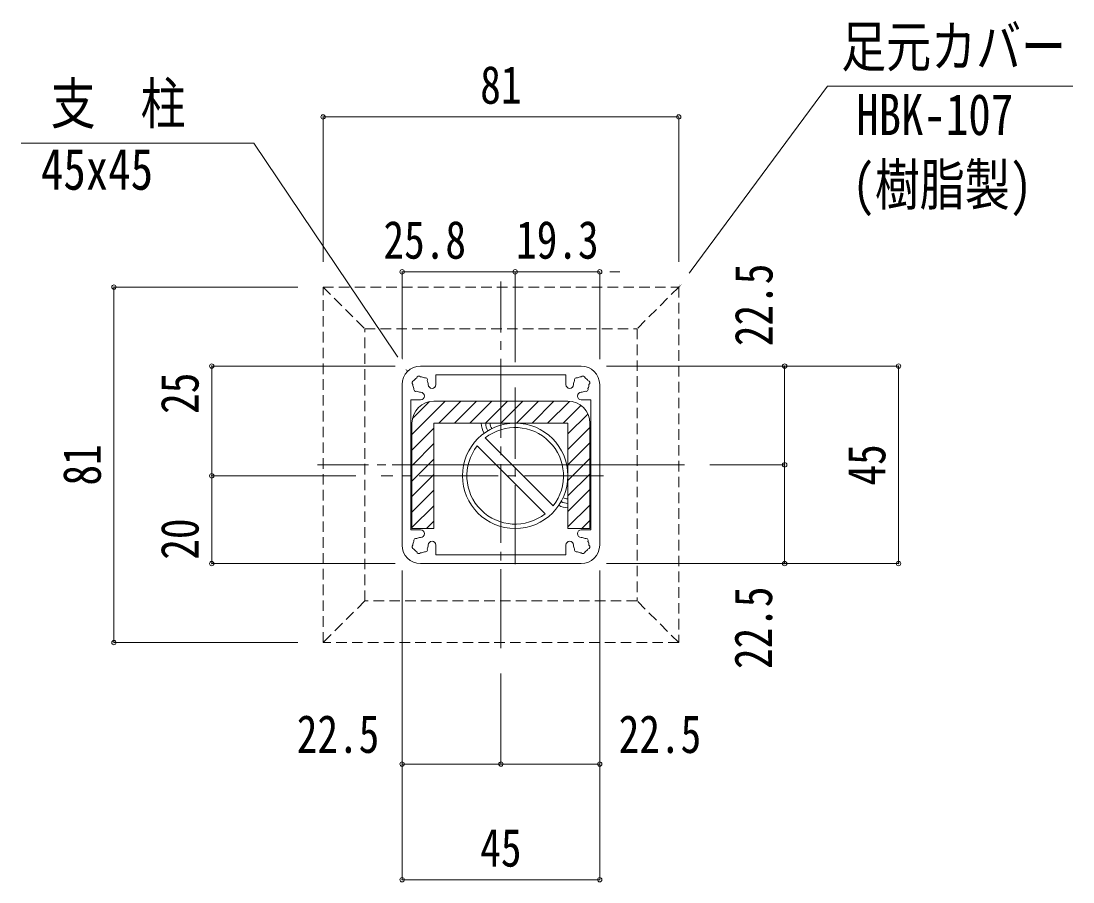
# Model space of a CAD drawing. Units: millimetres at full size; details may follow other scales. Extents: x -3135 to 4022, y -814 to 1448.
# Drawn here: x 1434.2 to 1913.4, y -416.9 to -24.6 of the extents above; entities that cross this region are included whole.
import ezdxf
from ezdxf.enums import TextEntityAlignment as Align

# ---------------------------------------------------------------- set-up
doc = ezdxf.new("R2010")
doc.units = ezdxf.units.MM
doc.header["$LTSCALE"] = 4
doc.header["$PDMODE"] = 32
doc.header["$PDSIZE"] = 2
doc.linetypes.add('CHAIN2', pattern=[12, 9, -1, 1, -1])
doc.linetypes.add('DASHED1', pattern=[1.8, 1.2, -0.6])
for name, color, linetype, lineweight in [('0-0_0', 7, 'Continuous', 18), ('0-1_1手摺寸法', 3, 'Continuous', 18), ('0-3_2隠れ', 6, 'DASHED1', 18), ('0-5_3中心線', 2, 'CHAIN2', 18), ('0-6_41ｱﾙﾐ', 6, 'Continuous', 18), ('0-7_42ｱﾙﾐ部品', 6, 'Continuous', 18), ('1-0_アンカー', 4, 'Continuous', 9)]:
    doc.layers.add(name, color=color, linetype=linetype, lineweight=lineweight)
doc.styles.add('ＭＳ ゴシック', font='')
doc.styles.get('ＭＳ ゴシック').set_extended_font_data('MS Gothic')

msp = doc.modelspace()

# ---------------------------------------------------------------- linework, layer by layer
at = {"layer": '0-0_0'}
for points in [[(1733.79, -145.858), (1801.543, -54.342), (1913.367, -54.342)], [(1610.25, -184.318), (1540.239, -80.321), (1434.205, -80.321)]]:
    msp.add_lwpolyline(points, dxfattribs=at)
at = {"layer": '0-1_1手摺寸法'}
for p, q in [((1571.79, -134.358), (1571.79, -68.289)), ((1571.79, -68.289), (1733.79, -68.289)), ((1729.19, -68.289), (1576.39, -68.289)), ((1733.79, -134.358), (1733.79, -68.289)), ((1607.79, -178.758), (1607.79, -138.908)), ((1659.29, -138.908), (1607.79, -138.908)), ((1612.39, -138.908), (1654.69, -138.908)), ((1654.69, -138.908), (1650.09, -138.908)), ((1659.29, -180.051), (1659.29, -138.908)), ((1659.29, -180.051), (1659.29, -138.908)), ((1697.79, -178.758), (1697.79, -138.908)), ((1702.39, -138.908), (1706.99, -138.908)), ((1560.29, -145.858), (1476.524, -145.858)), ((1476.524, -307.858), (1476.524, -145.858)), ((1476.524, -150.458), (1476.524, -303.258)), ((1604.69, -181.858), (1521.077, -181.858)), ((1521.077, -181.858), (1521.077, -231.858)), ((1700.89, -181.858), (1782.04, -181.858)), ((1700.89, -181.858), (1833.909, -181.858)), ((1782.04, -226.858), (1782.04, -181.858)), ((1833.909, -271.858), (1833.909, -181.858)), ((1521.077, -227.258), (1521.077, -186.458)), ((1782.04, -186.458), (1782.04, -222.258)), ((1833.909, -186.458), (1833.909, -267.258)), ((1747.904, -226.858), (1782.04, -226.858)), ((1747.904, -226.858), (1782.04, -226.858)), ((1782.04, -271.858), (1782.04, -226.858)), ((1586.716, -231.858), (1521.077, -231.858)), ((1586.716, -231.858), (1521.077, -231.858)), ((1521.077, -271.858), (1521.077, -231.858)), ((1782.04, -231.458), (1782.04, -267.258)), ((1521.077, -236.458), (1521.077, -267.258)), ((1604.69, -271.858), (1521.077, -271.858)), ((1700.89, -271.858), (1782.04, -271.858)), ((1700.89, -271.858), (1833.909, -271.858)), ((1607.79, -274.958), (1607.79, -415.95)), ((1607.79, -274.958), (1607.79, -363.23)), ((1697.79, -274.958), (1697.79, -415.95)), ((1697.79, -274.958), (1697.79, -363.23)), ((1560.29, -307.858), (1476.524, -307.858)), ((1652.79, -321.972), (1652.79, -363.23)), ((1652.79, -321.972), (1652.79, -363.23)), ((1607.79, -363.23), (1652.79, -363.23)), ((1648.19, -363.23), (1612.39, -363.23)), ((1652.79, -363.23), (1697.79, -363.23)), ((1693.19, -363.23), (1657.39, -363.23)), ((1607.79, -415.95), (1697.79, -415.95)), ((1693.19, -415.95), (1612.39, -415.95))]:
    msp.add_line(p, q, dxfattribs=at)
msp.add_lwpolyline([(1697.79, -138.908), (1659.29, -138.908), (1697.79, -138.908)], dxfattribs=at)
for centre, radius, start, end in [((1652.18, -207.858), 8.327, 180, 213.214), ((1652.18, -207.858), 6.327, 180, 213.117), ((1652.18, -207.858), 4.327, 180, 215.15), ((1683.29, -238.072), 6.327, 240.966, 270), ((1683.29, -238.072), 4.327, 239.984, 270), ((1683.29, -238.072), 8.327, 240.328, 270)]:
    msp.add_arc(centre, radius, start, end, dxfattribs=at)
for p in [(1571.79, -68.289), (1733.79, -68.289), (1607.79, -138.908), (1659.29, -138.908), (1697.79, -138.908), (1476.524, -145.858), (1521.077, -181.858), (1782.04, -181.858), (1833.909, -181.858), (1782.04, -226.858), (1521.077, -231.858), (1521.077, -271.858), (1782.04, -271.858), (1833.909, -271.858), (1476.524, -307.858), (1607.79, -363.23), (1652.79, -363.23), (1697.79, -363.23), (1607.79, -415.95), (1697.79, -415.95)]:
    msp.add_point(p, dxfattribs=at)
at = {"layer": '0-3_2隠れ'}
for p, q in [((1571.79, -145.858), (1590.79, -164.858)), ((1571.79, -307.858), (1571.79, -145.858)), ((1571.79, -145.858), (1733.79, -145.858)), ((1733.79, -145.858), (1714.79, -164.858)), ((1733.79, -145.858), (1733.79, -307.858)), ((1590.79, -164.858), (1714.79, -164.858)), ((1590.79, -288.858), (1590.79, -164.858)), ((1714.79, -164.858), (1714.79, -288.858)), ((1590.79, -288.858), (1571.79, -307.858)), ((1714.79, -288.858), (1590.79, -288.858)), ((1733.79, -307.858), (1714.79, -288.858)), ((1733.79, -307.858), (1571.79, -307.858))]:
    msp.add_line(p, q, dxfattribs=at)
at = {"layer": '0-5_3中心線'}
for p, q in [((1652.79, -310.472), (1652.79, -143.244)), ((1659.29, -272.165), (1659.29, -191.551)), ((1736.404, -226.858), (1569.176, -226.858)), ((1704.596, -226.858), (1603.216, -226.858)), ((1699.596, -231.858), (1598.216, -231.858))]:
    msp.add_line(p, q, dxfattribs=at)
at = {"layer": '0-6_41ｱﾙﾐ'}
for p, q in [((1676.57, -245.478), (1645.67, -214.577)), ((1672.91, -249.138), (1642.009, -218.238))]:
    msp.add_line(p, q, dxfattribs=at)
msp.add_circle((1659.29, -231.858), 24, dxfattribs=at)
for start, end in [(321.756, 128.244), (141.756, 308.244)]:
    msp.add_arc((1659.29, -231.858), 22.003, start, end, dxfattribs=at)
at = {"layer": '0-7_42ｱﾙﾐ部品'}
for p, q in [((1616.19, -181.858), (1689.39, -181.858)), ((1623.19, -185.858), (1682.39, -185.858)), ((1623.19, -185.858), (1623.19, -190.258)), ((1682.39, -185.858), (1682.39, -190.258)), ((1607.79, -190.258), (1607.79, -263.458)), ((1697.79, -190.258), (1697.79, -263.458)), ((1616.19, -197.258), (1611.79, -197.258)), ((1611.79, -197.258), (1611.79, -256.458)), ((1689.39, -197.258), (1693.79, -197.258)), ((1693.79, -197.258), (1693.79, -256.458)), ((1616.19, -256.458), (1611.79, -256.458)), ((1689.39, -256.458), (1693.79, -256.458)), ((1623.19, -267.858), (1623.19, -263.458)), ((1616.19, -271.858), (1689.39, -271.858))]:
    msp.add_line(p, q, dxfattribs=at)
msp.add_lwpolyline([(1623.19, -267.858), (1682.39, -267.858), (1682.39, -263.458)], dxfattribs=at)
for centre, radius, start, end in [((1616.19, -190.258), 8.4, 90, 180), ((1689.39, -190.258), 8.4, 0, 90), ((1615.413, -187.36), 1, 105, 172.976), ((1615.413, -187.36), 1, 37.024, 105), ((1616.19, -190.258), 3.5, 75, 89.641), ((1689.39, -190.258), 3.5, 90.359, 105), ((1690.166, -187.36), 1, 75, 142.976), ((1690.166, -187.36), 1, 7.024, 75), ((1613.292, -189.481), 1, 165, 232.976), ((1613.292, -189.481), 1, 97.024, 165), ((1616.19, -190.258), 3.5, 180.359, 195), ((1616.19, -190.258), 3.5, 195, 209.641), ((1616.19, -190.258), 3.5, 135, 149.641), ((1616.19, -190.258), 3.5, 120.359, 135), ((1616.19, -190.258), 3.5, 60.359, 75), ((1618.311, -188.136), 1, 45, 112.976), ((1618.311, -188.136), 1, 337.024, 45), ((1616.19, -190.258), 3.5, 15, 29.641), ((1616.19, -190.258), 3.5, 0.359, 15), ((1621.44, -190.258), 1.75, 180, 0), ((1684.14, -190.258), 1.75, 180, 0), ((1689.39, -190.258), 3.5, 165, 179.641), ((1689.39, -190.258), 3.5, 150.359, 165), ((1687.268, -188.136), 1, 135, 202.976), ((1687.268, -188.136), 1, 67.024, 135), ((1689.39, -190.258), 3.5, 105, 119.641), ((1689.39, -190.258), 3.5, 45, 59.641), ((1689.39, -190.258), 3.5, 30.359, 45), ((1692.287, -189.481), 1, 15, 82.976), ((1689.39, -190.258), 3.5, 330.359, 345), ((1689.39, -190.258), 3.5, 345, 359.641), ((1692.287, -189.481), 1, 307.024, 15), ((1614.068, -192.379), 1, 157.024, 225), ((1614.068, -192.379), 1, 225, 292.976), ((1616.19, -190.258), 3.5, 240.359, 255), ((1616.19, -190.258), 3.5, 255, 270), ((1616.19, -195.508), 1.75, 270, 90), ((1689.39, -195.508), 1.75, 90, 270), ((1689.39, -190.258), 3.5, 270, 285), ((1689.39, -190.258), 3.5, 285, 299.641), ((1691.511, -192.379), 1, 247.024, 315), ((1691.511, -192.379), 1, 315, 22.976), ((1616.19, -258.208), 1.75, 270, 90), ((1689.39, -258.208), 1.75, 90, 270), ((1616.19, -263.458), 8.4, 180, 270), ((1613.292, -264.234), 1, 127.024, 195), ((1616.19, -263.458), 3.5, 165, 179.641), ((1616.19, -263.458), 3.5, 150.359, 165), ((1614.068, -261.336), 1, 135, 202.976), ((1614.068, -261.336), 1, 67.024, 135), ((1616.19, -263.458), 3.5, 105, 119.641), ((1616.19, -263.458), 3.5, 90, 105), ((1616.19, -263.458), 3.5, 345, 359.641), ((1621.44, -263.458), 1.75, 0, 180), ((1684.14, -263.458), 1.75, 0, 180), ((1689.39, -263.458), 3.5, 180.359, 195), ((1689.39, -263.458), 3.5, 75, 90), ((1689.39, -263.458), 8.4, 270, 0), ((1689.39, -263.458), 3.5, 60.359, 75), ((1691.511, -261.336), 1, 45, 112.976), ((1691.511, -261.336), 1, 337.024, 45), ((1689.39, -263.458), 3.5, 15, 29.641), ((1689.39, -263.458), 3.5, 0.359, 15), ((1692.287, -264.234), 1, 345, 52.976), ((1613.292, -264.234), 1, 195, 262.976), ((1616.19, -263.458), 3.5, 210.359, 225), ((1616.19, -263.458), 3.5, 225, 239.641), ((1615.413, -266.356), 1, 187.024, 255), ((1615.413, -266.356), 1, 255, 322.976), ((1616.19, -263.458), 3.5, 270.359, 285), ((1616.19, -263.458), 3.5, 285, 299.641), ((1618.311, -265.579), 1, 247.024, 315), ((1618.311, -265.579), 1, 315, 22.976), ((1616.19, -263.458), 3.5, 330.359, 345), ((1689.39, -263.458), 3.5, 195, 209.641), ((1687.268, -265.579), 1, 157.024, 225), ((1687.268, -265.579), 1, 225, 292.976), ((1689.39, -263.458), 3.5, 240.359, 255), ((1689.39, -263.458), 3.5, 255, 269.641), ((1690.166, -266.356), 1, 217.024, 285), ((1690.166, -266.356), 1, 285, 352.976), ((1689.39, -263.458), 3.5, 300.359, 315), ((1689.39, -263.458), 3.5, 315, 329.641), ((1692.287, -264.234), 1, 277.024, 345)]:
    msp.add_arc(centre, radius, start, end, dxfattribs=at)
at = {"layer": '1-0_アンカー'}
for p, q in [((1612.29, -213.037), (1627.469, -197.858)), ((1612.554, -205.702), (1620.134, -198.122)), ((1622.29, -197.858), (1683.29, -197.858)), ((1624.54, -207.858), (1634.54, -197.858)), ((1631.611, -207.858), (1641.611, -197.858)), ((1638.682, -207.858), (1648.682, -197.858)), ((1652.824, -207.858), (1662.824, -197.858)), ((1666.966, -207.858), (1676.966, -197.858)), ((1674.038, -207.858), (1683.977, -197.918)), ((1681.108, -207.858), (1689.16, -199.806)), ((1683.29, -212.748), (1692.341, -203.696)), ((1612.29, -255.858), (1612.29, -207.858)), ((1612.29, -220.108), (1622.29, -210.108)), ((1622.29, -255.858), (1622.29, -207.858)), ((1622.29, -207.858), (1683.29, -207.858)), ((1645.29, -207.858), (1683.29, -207.858)), ((1683.29, -207.858), (1683.29, -255.858)), ((1683.29, -219.819), (1693.29, -209.819)), ((1693.29, -207.858), (1693.29, -255.858)), ((1612.611, -226.858), (1622.29, -217.179)), ((1683.322, -226.858), (1693.29, -216.89)), ((1619.682, -226.858), (1622.29, -224.25)), ((1690.393, -226.858), (1693.29, -223.961)), ((1612.29, -227.179), (1612.611, -226.858)), ((1612.29, -234.25), (1619.682, -226.858)), ((1683.29, -226.89), (1683.322, -226.858)), ((1683.29, -233.961), (1690.393, -226.858)), ((1612.29, -241.321), (1622.29, -231.321)), ((1683.29, -241.032), (1693.29, -231.032)), ((1612.29, -248.392), (1622.29, -238.392)), ((1683.29, -248.103), (1693.29, -238.103)), ((1612.29, -255.464), (1622.29, -245.464)), ((1683.29, -255.174), (1693.29, -245.174)), ((1618.966, -255.858), (1622.29, -252.534)), ((1689.677, -255.858), (1693.29, -252.245)), ((1612.29, -255.858), (1622.29, -255.858)), ((1683.29, -255.858), (1693.29, -255.858))]:
    msp.add_line(p, q, dxfattribs=at)
for points in [[(1645.753, -207.858), (1652.79, -200.821), (1655.753, -197.858)], [(1659.895, -207.858), (1664.29, -203.464), (1669.895, -197.858)]]:
    msp.add_lwpolyline(points, dxfattribs=at)
for centre, start, end in [((1622.29, -207.858), 90, 180), ((1683.29, -207.858), 0, 90)]:
    msp.add_arc(centre, 10, start, end, dxfattribs=at)

# ---------------------------------------------------------------- texts
at = {"layer": '0-0_0', "style": 'ＭＳ ゴシック', "width": 0.8}
for s, p in [('足元カバー', (1807.792, -51.199)), ('支\u3000柱', (1447.706, -77.178)), ('HBK-107', (1814.632, -82.183)), ('45x45', (1443.273, -107.111)), ('(樹脂製)', (1812.901, -114.191))]:
    msp.add_text(s, height=18.77, dxfattribs=at).set_placement(p, align=Align.BOTTOM_LEFT)
at = {"layer": '0-1_1手摺寸法', "color": 7, "style": 'ＭＳ ゴシック', "width": 0.8}
for s, p in [('81', (1643.369, -67.47)), ('25.8', (1599.311, -138.089)), ('19.3', (1659.698, -138.089)), ('22.5', (1559.814, -363.313)), ('22.5', (1706.452, -363.345)), ('45', (1643.369, -415.132))]:
    msp.add_text(s, height=17.27, dxfattribs=at).set_placement(p, align=Align.BOTTOM_LEFT)
for s, p in [('22.5', (1781.702, -172.752)), ('25', (1520.258, -203.633)), ('81', (1475.705, -236.278)), ('45', (1833.09, -236.278)), ('20', (1520.258, -270.091)), ('22.5', (1781.507, -319.911))]:
    msp.add_text(s, height=17.27, rotation=90, dxfattribs=at).set_placement(p, align=Align.BOTTOM_LEFT)

# ---------------------------------------------------------------- next in the draw order: wipeouts: each hides what was drawn before it
for points in [[(1737.361, -138.699), (1739.594, -140.352), (1733.79, -145.858), (1733.79, -145.858)], [(1604.698, -178.558), (1607.002, -177.007), (1610.25, -184.318), (1610.25, -184.318)]]:
    msp.add_wipeout(points)

doc.saveas('drawing.dxf')
